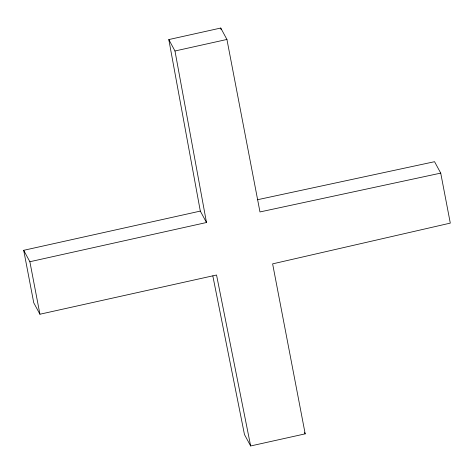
<?xml version="1.0" encoding="UTF-8"?>
<svg xmlns="http://www.w3.org/2000/svg" width="474" height="474" viewBox="0 0 474 474"><rect width="100%" height="100%" fill="white"/><g stroke="black" fill="none" stroke-linecap="round" stroke-linejoin="round"><path stroke-width="0.71" d="M200.312 211.096L23.7 250.313L29.874 261.731L206.486 222.513L200.312 211.096L168.809 39.573L220.754 28.037L226.928 39.455L259.971 211.943L440.725 173.117L450.3 223.112L272.627 263.864L305.191 433.852L250.645 445.963L244.471 434.545L212.826 275.909M168.809 39.573L174.983 50.991L226.928 39.455M23.7 250.313L33.755 302.809L39.929 314.226L216.547 275.015L250.645 445.963M257.412 199.75L434.551 161.699L440.725 173.117M304.504 432.584L305.191 433.852M220.754 28.037L221.032 29.489M29.874 261.731L39.929 314.226M174.983 50.991L206.486 222.513"/></g></svg>
